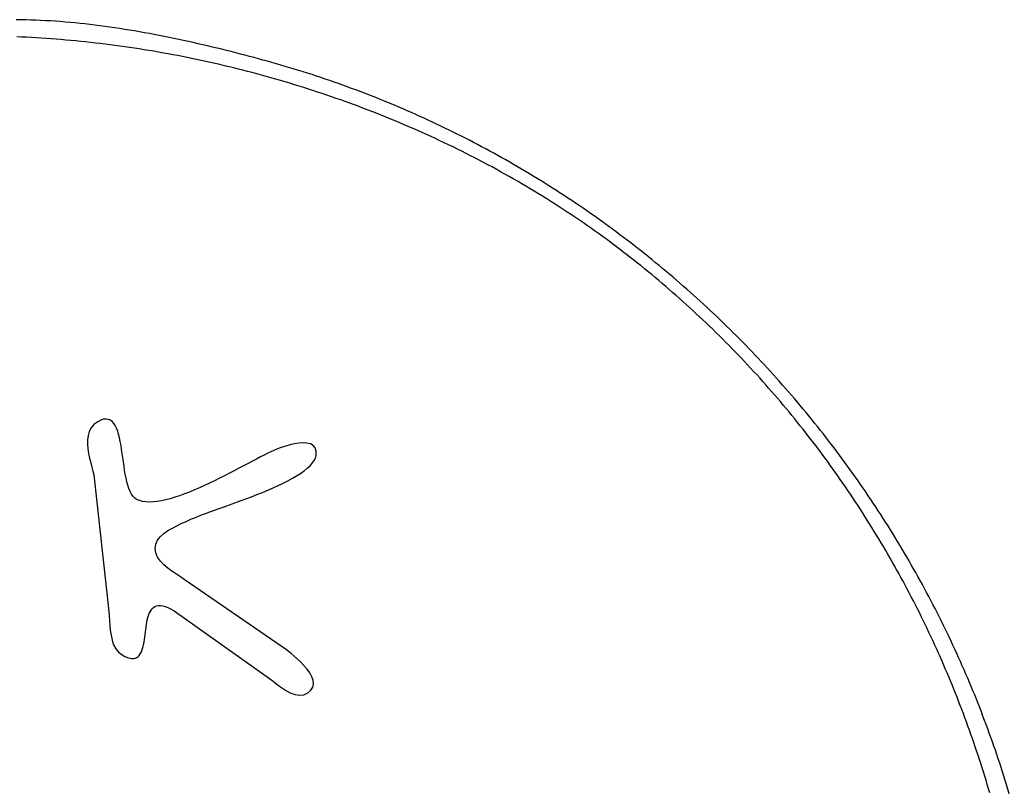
# Model space of a CAD drawing. Extents: x 8 to 445, y 7 to 445.
# Drawn here: x 233.3 to 436.2, y 286.9 to 445.3 of the extents above; entities that cross this region are included whole.
import ezdxf

# ---------------------------------------------------------------- set-up
doc = ezdxf.new("R2010")
doc.units = 0
doc.header["$MEASUREMENT"] = 0
doc.layers.add('STANDARD', color=18, linetype='CONTINUOUS')

msp = doc.modelspace()

# ---------------------------------------------------------------- linework, layer by layer
at = {"layer": 'STANDARD'}
for p, q in [((233.5691, 445.3055), (232.5751, 445.3147)), ((234.566, 445.2875), (233.5691, 445.3055)), ((235.5656, 445.2611), (234.566, 445.2875)), ((236.5677, 445.2262), (235.5656, 445.2611)), ((237.5722, 445.1832), (236.5677, 445.2262)), ((238.5788, 445.1322), (237.5722, 445.1832)), ((239.5875, 445.0733), (238.5788, 445.1322)), ((240.5979, 445.0066), (239.5875, 445.0733)), ((241.61, 444.9324), (240.5979, 445.0066)), ((242.6236, 444.8508), (241.61, 444.9324)), ((243.6384, 444.7619), (242.6236, 444.8508)), ((244.6542, 444.6659), (243.6384, 444.7619)), ((245.671, 444.563), (244.6542, 444.6659)), ((246.6885, 444.4533), (245.671, 444.563)), ((247.7066, 444.337), (246.6885, 444.4533)), ((248.725, 444.2142), (247.7066, 444.337)), ((249.7436, 444.0851), (248.725, 444.2142)), ((250.7622, 443.9498), (249.7436, 444.0851)), ((251.7806, 443.8085), (250.7622, 443.9498)), ((252.7986, 443.6614), (251.7806, 443.8085)), ((253.8161, 443.5086), (252.7986, 443.6614)), ((254.8328, 443.3503), (253.8161, 443.5086)), ((255.8487, 443.1866), (254.8328, 443.3503)), ((256.8634, 443.0176), (255.8487, 443.1866)), ((257.8769, 442.8437), (256.8634, 443.0176)), ((258.8889, 442.6648), (257.8769, 442.8437)), ((259.8993, 442.4812), (258.8889, 442.6648)), ((260.9079, 442.2929), (259.8993, 442.4812)), ((261.9144, 442.1003), (260.9079, 442.2929)), ((233.6986, 441.768), (232.6893, 441.8102)), ((234.7083, 441.7207), (233.6986, 441.768)), ((235.7183, 441.6685), (234.7083, 441.7207)), ((236.7284, 441.6114), (235.7183, 441.6685)), ((237.7386, 441.5493), (236.7284, 441.6114)), ((238.7487, 441.4824), (237.7386, 441.5493)), ((239.7588, 441.4107), (238.7487, 441.4824)), ((240.7687, 441.3341), (239.7588, 441.4107)), ((241.7783, 441.2528), (240.7687, 441.3341)), ((242.7875, 441.1667), (241.7783, 441.2528)), ((243.7963, 441.076), (242.7875, 441.1667)), ((244.8045, 440.9806), (243.7963, 441.076)), ((245.8121, 440.8805), (244.8045, 440.9806)), ((246.819, 440.7759), (245.8121, 440.8805)), ((247.8251, 440.6667), (246.819, 440.7759)), ((248.8303, 440.5529), (247.8251, 440.6667)), ((249.8345, 440.4347), (248.8303, 440.5529)), ((250.8376, 440.312), (249.8345, 440.4347)), ((251.8396, 440.1849), (250.8376, 440.312)), ((262.9188, 441.9034), (261.9144, 442.1003)), ((263.9208, 441.7023), (262.9188, 441.9034)), ((264.9203, 441.4973), (263.9208, 441.7023)), ((265.917, 441.2885), (264.9203, 441.4973)), ((266.9109, 441.076), (265.917, 441.2885)), ((267.9016, 440.8601), (266.9109, 441.076)), ((268.8891, 440.6408), (267.9016, 440.8601)), ((269.8731, 440.4183), (268.8891, 440.6408)), ((270.8535, 440.1929), (269.8731, 440.4183)), ((252.8404, 440.0534), (251.8396, 440.1849)), ((253.8398, 439.9176), (252.8404, 440.0534)), ((254.8378, 439.7774), (253.8398, 439.9176)), ((255.8343, 439.633), (254.8378, 439.7774)), ((256.8291, 439.4843), (255.8343, 439.633)), ((257.8223, 439.3314), (256.8291, 439.4843)), ((258.8138, 439.1743), (257.8223, 439.3314)), ((259.8034, 439.0131), (258.8138, 439.1743)), ((260.791, 438.8477), (259.8034, 439.0131)), ((261.7766, 438.6783), (260.791, 438.8477)), ((262.7601, 438.5048), (261.7766, 438.6783)), ((263.7414, 438.3274), (262.7601, 438.5048)), ((264.7203, 438.1459), (263.7414, 438.3274)), ((271.8301, 439.9645), (270.8535, 440.1929)), ((272.8027, 439.7335), (271.8301, 439.9645)), ((273.7711, 439.4998), (272.8027, 439.7335)), ((274.7351, 439.2638), (273.7711, 439.4998)), ((275.6946, 439.0256), (274.7351, 439.2638)), ((276.6494, 438.7853), (275.6946, 439.0256)), ((277.5993, 438.543), (276.6494, 438.7853)), ((278.5441, 438.299), (277.5993, 438.543)), ((279.4836, 438.0534), (278.5441, 438.299)), ((265.6969, 437.9605), (264.7203, 438.1459)), ((266.671, 437.7712), (265.6969, 437.9605)), ((267.6426, 437.5781), (266.671, 437.7712)), ((268.6115, 437.3811), (267.6426, 437.5781)), ((269.5777, 437.1803), (268.6115, 437.3811)), ((270.541, 436.9757), (269.5777, 437.1803)), ((271.5015, 436.7674), (270.541, 436.9757)), ((272.4589, 436.5555), (271.5015, 436.7674)), ((273.4133, 436.3398), (272.4589, 436.5555)), ((274.3644, 436.1205), (273.4133, 436.3398)), ((280.4177, 437.8063), (279.4836, 438.0534)), ((281.3461, 437.558), (280.4177, 437.8063)), ((282.2687, 437.3085), (281.3461, 437.558)), ((283.1854, 437.058), (282.2687, 437.3085)), ((284.0958, 436.8066), (283.1854, 437.058)), ((285, 436.5548), (284.0958, 436.8066)), ((285.9233, 436.294), (285, 436.5548)), ((286.8449, 436.0292), (285.9233, 436.294)), ((275.3124, 435.8977), (274.3644, 436.1205)), ((276.2569, 435.6712), (275.3124, 435.8977)), ((277.1981, 435.4413), (276.2569, 435.6712)), ((278.1357, 435.2079), (277.1981, 435.4413)), ((279.0697, 434.971), (278.1357, 435.2079)), ((280, 434.7307), (279.0697, 434.971)), ((280.9676, 434.4762), (280, 434.7307)), ((281.9342, 434.2178), (280.9676, 434.4762)), ((282.8996, 433.9553), (281.9342, 434.2178)), ((287.7647, 435.7604), (286.8449, 436.0292)), ((288.6827, 435.4877), (287.7647, 435.7604)), ((289.599, 435.211), (288.6827, 435.4877)), ((290.5135, 434.9304), (289.599, 435.211)), ((291.4261, 434.6459), (290.5135, 434.9304)), ((292.337, 434.3574), (291.4261, 434.6459)), ((293.2461, 434.065), (292.337, 434.3574)), ((283.8639, 433.6888), (282.8996, 433.9553)), ((284.8271, 433.4182), (283.8639, 433.6888)), ((285.789, 433.1435), (284.8271, 433.4182)), ((286.7498, 432.8648), (285.789, 433.1435)), ((287.7093, 432.582), (286.7498, 432.8648)), ((288.6675, 432.2952), (287.7093, 432.582)), ((289.6245, 432.0043), (288.6675, 432.2952)), ((294.1533, 433.7688), (293.2461, 434.065)), ((295.0587, 433.4686), (294.1533, 433.7688)), ((295.9623, 433.1646), (295.0587, 433.4686)), ((296.864, 432.8567), (295.9623, 433.1646)), ((297.7639, 432.545), (296.864, 432.8567)), ((298.6619, 432.2294), (297.7639, 432.545)), ((299.558, 431.91), (298.6619, 432.2294)), ((290.5803, 431.7094), (289.6245, 432.0043)), ((291.5347, 431.4103), (290.5803, 431.7094)), ((292.4877, 431.1072), (291.5347, 431.4103)), ((293.4394, 430.8), (292.4877, 431.1072)), ((294.3897, 430.4888), (293.4394, 430.8)), ((295.3387, 430.1734), (294.3897, 430.4888)), ((296.2862, 429.8539), (295.3387, 430.1734)), ((300.4522, 431.5867), (299.558, 431.91)), ((301.3446, 431.2597), (300.4522, 431.5867)), ((302.235, 430.9289), (301.3446, 431.2597)), ((303.1236, 430.5942), (302.235, 430.9289)), ((304.0102, 430.2558), (303.1236, 430.5942)), ((304.8949, 429.9137), (304.0102, 430.2558)), ((297.2322, 429.5304), (296.2862, 429.8539)), ((298.1768, 429.2028), (297.2322, 429.5304)), ((299.1199, 428.8711), (298.1768, 429.2028)), ((300.0616, 428.5352), (299.1199, 428.8711)), ((301.0016, 428.1953), (300.0616, 428.5352)), ((301.9402, 427.8513), (301.0016, 428.1953)), ((305.7777, 429.5678), (304.8949, 429.9137)), ((306.6585, 429.2181), (305.7777, 429.5678)), ((307.5374, 428.8647), (306.6585, 429.2181)), ((308.4143, 428.5076), (307.5374, 428.8647)), ((309.2892, 428.1468), (308.4143, 428.5076)), ((310.1622, 427.7823), (309.2892, 428.1468)), ((302.8771, 427.5031), (301.9402, 427.8513)), ((303.8125, 427.1509), (302.8771, 427.5031)), ((304.7462, 426.7945), (303.8125, 427.1509)), ((305.6783, 426.434), (304.7462, 426.7945)), ((306.6088, 426.0694), (305.6783, 426.434)), ((307.5375, 425.7006), (306.6088, 426.0694)), ((311.0332, 427.4141), (310.1622, 427.7823)), ((311.9021, 427.0422), (311.0332, 427.4141)), ((312.7691, 426.6667), (311.9021, 427.0422)), ((313.6341, 426.2875), (312.7691, 426.6667)), ((314.497, 425.9047), (313.6341, 426.2875)), ((308.4646, 425.3278), (307.5375, 425.7006)), ((309.3899, 424.9508), (308.4646, 425.3278)), ((310.3135, 424.5696), (309.3899, 424.9508)), ((311.2354, 424.1844), (310.3135, 424.5696)), ((312.1554, 423.795), (311.2354, 424.1844)), ((315.358, 425.5182), (314.497, 425.9047)), ((316.2168, 425.1281), (315.358, 425.5182)), ((317.0737, 424.7344), (316.2168, 425.1281)), ((317.9285, 424.3371), (317.0737, 424.7344)), ((318.7812, 423.9363), (317.9285, 424.3371)), ((313.0737, 423.4014), (312.1554, 423.795)), ((313.9901, 423.0037), (313.0737, 423.4014)), ((314.9046, 422.6019), (313.9901, 423.0037)), ((315.8173, 422.1959), (314.9046, 422.6019)), ((316.7281, 421.7857), (315.8173, 422.1959)), ((319.6318, 423.5318), (318.7812, 423.9363)), ((320.4804, 423.1238), (319.6318, 423.5318)), ((321.3269, 422.7122), (320.4804, 423.1238)), ((322.1712, 422.2971), (321.3269, 422.7122)), ((323.0135, 421.8785), (322.1712, 422.2971)), ((317.637, 421.3714), (316.7281, 421.7857)), ((318.5439, 420.9529), (317.637, 421.3714)), ((319.4489, 420.5303), (318.5439, 420.9529)), ((320.3519, 420.1035), (319.4489, 420.5303)), ((321.2528, 419.6725), (320.3519, 420.1035)), ((323.8537, 421.4563), (323.0135, 421.8785)), ((324.6917, 421.0306), (323.8537, 421.4563)), ((325.5276, 420.6015), (324.6917, 421.0306)), ((326.3613, 420.1688), (325.5276, 420.6015)), ((327.193, 419.7327), (326.3613, 420.1688)), ((322.1518, 419.2373), (321.2528, 419.6725)), ((323.0487, 418.798), (322.1518, 419.2373)), ((323.9436, 418.3545), (323.0487, 418.798)), ((324.8363, 417.9068), (323.9436, 418.3545)), ((325.727, 417.4549), (324.8363, 417.9068)), ((328.0224, 419.2931), (327.193, 419.7327)), ((328.8497, 418.85), (328.0224, 419.2931)), ((329.6748, 418.4035), (328.8497, 418.85)), ((330.4977, 417.9536), (329.6748, 418.4035)), ((331.3184, 417.5003), (330.4977, 417.9536)), ((326.6155, 416.9989), (325.727, 417.4549)), ((327.5018, 416.5386), (326.6155, 416.9989)), ((328.386, 416.0741), (327.5018, 416.5386)), ((329.268, 415.6055), (328.386, 416.0741)), ((332.137, 417.0435), (331.3184, 417.5003)), ((332.9533, 416.5833), (332.137, 417.0435)), ((333.7674, 416.1198), (332.9533, 416.5833)), ((334.5793, 415.6529), (333.7674, 416.1198)), ((330.1478, 415.1326), (329.268, 415.6055)), ((331.0253, 414.6556), (330.1478, 415.1326)), ((331.9006, 414.1743), (331.0253, 414.6556)), ((332.7735, 413.6888), (331.9006, 414.1743)), ((335.3889, 415.1826), (334.5793, 415.6529)), ((336.1963, 414.7089), (335.3889, 415.1826)), ((337.0014, 414.232), (336.1963, 414.7089)), ((337.8043, 413.7516), (337.0014, 414.232)), ((333.6442, 413.1991), (332.7735, 413.6888)), ((334.5126, 412.7052), (333.6442, 413.1991)), ((335.3786, 412.2071), (334.5126, 412.7052)), ((336.2422, 411.7047), (335.3786, 412.2071)), ((338.6049, 413.268), (337.8043, 413.7516)), ((339.4033, 412.7811), (338.6049, 413.268)), ((340.1993, 412.2908), (339.4033, 412.7811)), ((340.993, 411.7973), (340.1993, 412.2908)), ((337.1035, 411.1982), (336.2422, 411.7047)), ((337.9623, 410.6874), (337.1035, 411.1982)), ((338.8187, 410.1723), (337.9623, 410.6874)), ((339.6726, 409.6531), (338.8187, 410.1723)), ((341.7845, 411.3005), (340.993, 411.7973)), ((342.5736, 410.8004), (341.7845, 411.3005)), ((343.3604, 410.2971), (342.5736, 410.8004)), ((344.1449, 409.7905), (343.3604, 410.2971)), ((344.927, 409.2807), (344.1449, 409.7905)), ((340.5241, 409.1295), (339.6726, 409.6531)), ((341.3731, 408.6018), (340.5241, 409.1295)), ((342.2195, 408.0698), (341.3731, 408.6018)), ((343.0634, 407.5335), (342.2195, 408.0698)), ((345.7068, 408.7677), (344.927, 409.2807)), ((346.4842, 408.2514), (345.7068, 408.7677)), ((347.2593, 407.732), (346.4842, 408.2514)), ((343.9047, 406.9931), (343.0634, 407.5335)), ((344.7435, 406.4483), (343.9047, 406.9931)), ((345.5796, 405.8993), (344.7435, 406.4483)), ((346.4132, 405.346), (345.5796, 405.8993)), ((348.032, 407.2093), (347.2593, 407.732)), ((348.8023, 406.6835), (348.032, 407.2093)), ((349.5702, 406.1546), (348.8023, 406.6835)), ((350.3357, 405.6224), (349.5702, 406.1546)), ((347.244, 404.7885), (346.4132, 405.346)), ((348.0722, 404.2267), (347.244, 404.7885)), ((348.8977, 403.6606), (348.0722, 404.2267)), ((351.0988, 405.0872), (350.3357, 405.6224)), ((351.8595, 404.5488), (351.0988, 405.0872)), ((352.6178, 404.0072), (351.8595, 404.5488)), ((353.3736, 403.4626), (352.6178, 404.0072)), ((349.7205, 403.0903), (348.8977, 403.6606)), ((350.5406, 402.5157), (349.7205, 403.0903)), ((351.3579, 401.9368), (350.5406, 402.5157)), ((352.1724, 401.3536), (351.3579, 401.9368)), ((354.127, 402.9149), (353.3736, 403.4626)), ((354.878, 402.364), (354.127, 402.9149)), ((355.6264, 401.8101), (354.878, 402.364)), ((356.3725, 401.2532), (355.6264, 401.8101)), ((352.9841, 400.7662), (352.1724, 401.3536)), ((353.793, 400.1744), (352.9841, 400.7662)), ((354.5991, 399.5784), (353.793, 400.1744)), ((357.116, 400.6931), (356.3725, 401.2532)), ((357.857, 400.1301), (357.116, 400.6931)), ((358.5956, 399.564), (357.857, 400.1301)), ((355.4023, 398.9781), (354.5991, 399.5784)), ((356.2026, 398.3735), (355.4023, 398.9781)), ((357, 397.7646), (356.2026, 398.3735)), ((357.7475, 397.1879), (357, 397.7646)), ((359.3316, 398.9948), (358.5956, 399.564)), ((360.0652, 398.4227), (359.3316, 398.9948)), ((360.7962, 397.8476), (360.0652, 398.4227)), ((361.5247, 397.2694), (360.7962, 397.8476)), ((358.4919, 396.6084), (357.7475, 397.1879)), ((359.2331, 396.026), (358.4919, 396.6084)), ((359.9711, 395.4407), (359.2331, 396.026)), ((362.2506, 396.6883), (361.5247, 397.2694)), ((362.974, 396.1043), (362.2506, 396.6883)), ((363.6949, 395.5172), (362.974, 396.1043)), ((360.706, 394.8525), (359.9711, 395.4407)), ((361.4377, 394.2615), (360.706, 394.8525)), ((362.1662, 393.6676), (361.4377, 394.2615)), ((362.8915, 393.0708), (362.1662, 393.6676)), ((364.4132, 394.9273), (363.6949, 395.5172)), ((365.1289, 394.3344), (364.4132, 394.9273)), ((365.842, 393.7385), (365.1289, 394.3344)), ((366.5526, 393.1398), (365.842, 393.7385)), ((363.6136, 392.4713), (362.8915, 393.0708)), ((364.3326, 391.8689), (363.6136, 392.4713)), ((365.0483, 391.2637), (364.3326, 391.8689)), ((367.2605, 392.5382), (366.5526, 393.1398)), ((367.9659, 391.9336), (367.2605, 392.5382)), ((368.6686, 391.3262), (367.9659, 391.9336)), ((365.7609, 390.6558), (365.0483, 391.2637)), ((366.4703, 390.0451), (365.7609, 390.6558)), ((367.1765, 389.4316), (366.4703, 390.0451)), ((369.3687, 390.7159), (368.6686, 391.3262)), ((370.0662, 390.1028), (369.3687, 390.7159)), ((370.761, 389.4868), (370.0662, 390.1028)), ((367.8794, 388.8154), (367.1765, 389.4316)), ((368.5792, 388.1964), (367.8794, 388.8154)), ((369.2758, 387.5748), (368.5792, 388.1964)), ((369.9692, 386.9504), (369.2758, 387.5748)), ((371.4532, 388.868), (370.761, 389.4868)), ((372.1427, 388.2464), (371.4532, 388.868)), ((372.8296, 387.6219), (372.1427, 388.2464)), ((373.5138, 386.9947), (372.8296, 387.6219)), ((370.6593, 386.3233), (369.9692, 386.9504)), ((371.3463, 385.6936), (370.6593, 386.3233)), ((372.03, 385.0612), (371.3463, 385.6936)), ((374.1952, 386.3646), (373.5138, 386.9947)), ((374.8741, 385.7318), (374.1952, 386.3646)), ((375.5502, 385.0962), (374.8741, 385.7318)), ((372.7106, 384.4261), (372.03, 385.0612)), ((373.3879, 383.7884), (372.7106, 384.4261)), ((374.062, 383.1481), (373.3879, 383.7884)), ((376.2235, 384.4579), (375.5502, 385.0962)), ((376.8942, 383.8168), (376.2235, 384.4579)), ((377.5622, 383.173), (376.8942, 383.8168)), ((374.7328, 382.5051), (374.062, 383.1481)), ((375.4005, 381.8596), (374.7328, 382.5051)), ((376.0649, 381.2114), (375.4005, 381.8596)), ((378.2274, 382.5264), (377.5622, 383.173)), ((378.8899, 381.8772), (378.2274, 382.5264)), ((379.5496, 381.2252), (378.8899, 381.8772)), ((376.7261, 380.5607), (376.0649, 381.2114)), ((377.384, 379.9075), (376.7261, 380.5607)), ((378.0388, 379.2517), (377.384, 379.9075)), ((380.2065, 380.5706), (379.5496, 381.2252)), ((380.8607, 379.9132), (380.2065, 380.5706)), ((381.5121, 379.2532), (380.8607, 379.9132)), ((378.6902, 378.5933), (378.0388, 379.2517)), ((379.3385, 377.9324), (378.6902, 378.5933)), ((379.9835, 377.2691), (379.3385, 377.9324)), ((382.1607, 378.5906), (381.5121, 379.2532)), ((382.8065, 377.9253), (382.1607, 378.5906)), ((383.4496, 377.2573), (382.8065, 377.9253)), ((380.6253, 376.6032), (379.9835, 377.2691)), ((381.2638, 375.9348), (380.6253, 376.6032)), ((381.8991, 375.264), (381.2638, 375.9348)), ((384.0898, 376.5868), (383.4496, 377.2573)), ((384.7272, 375.9136), (384.0898, 376.5868)), ((385.3617, 375.2378), (384.7272, 375.9136)), ((382.5311, 374.5907), (381.8991, 375.264)), ((383.1599, 373.915), (382.5311, 374.5907)), ((383.7854, 373.2368), (383.1599, 373.915)), ((385.9934, 374.5595), (385.3617, 375.2378)), ((386.6223, 373.8785), (385.9934, 374.5595)), ((387.2483, 373.195), (386.6223, 373.8785)), ((384.4077, 372.5562), (383.7854, 373.2368)), ((385.0267, 371.8733), (384.4077, 372.5562)), ((385.6424, 371.1879), (385.0267, 371.8733)), ((387.8714, 372.5089), (387.2483, 373.195)), ((388.4917, 371.8203), (387.8714, 372.5089)), ((389.1091, 371.1291), (388.4917, 371.8203)), ((386.2549, 370.5002), (385.6424, 371.1879)), ((386.8641, 369.81), (386.2549, 370.5002)), ((387.4701, 369.1176), (386.8641, 369.81)), ((389.7236, 370.4355), (389.1091, 371.1291)), ((390.3352, 369.7393), (389.7236, 370.4355)), ((390.9439, 369.0406), (390.3352, 369.7393)), ((388.0727, 368.4228), (387.4701, 369.1176)), ((388.6721, 367.7257), (388.0727, 368.4228)), ((389.2683, 367.0262), (388.6721, 367.7257)), ((391.5496, 368.3394), (390.9439, 369.0406)), ((392.1525, 367.6357), (391.5496, 368.3394)), ((392.7524, 366.9296), (392.1525, 367.6357)), ((389.8611, 366.3245), (389.2683, 367.0262)), ((390.4507, 365.6205), (389.8611, 366.3245)), ((391.037, 364.9142), (390.4507, 365.6205)), ((393.3494, 366.221), (392.7524, 366.9296)), ((393.9434, 365.5099), (393.3494, 366.221)), ((394.5345, 364.7965), (393.9434, 365.5099)), ((249.9369, 363.2275), (249.3024, 362.9135)), ((250.5115, 363.4072), (249.9369, 363.2275)), ((251.0299, 363.4607), (250.5115, 363.4072)), ((251.4958, 363.3961), (251.0299, 363.4607)), ((251.9128, 363.2216), (251.4958, 363.3961)), ((252.2847, 362.9454), (251.9128, 363.2216)), ((391.62, 364.2056), (391.037, 364.9142)), ((392.1997, 363.4948), (391.62, 364.2056)), ((392.7762, 362.7818), (392.1997, 363.4948)), ((395.1226, 364.0806), (394.5345, 364.7965)), ((395.7077, 363.3622), (395.1226, 364.0806)), ((396.2898, 362.6415), (395.7077, 363.3622)), ((247.9606, 361.6869), (247.5622, 360.9334)), ((248.5335, 362.3522), (247.9606, 361.6869)), ((249.3024, 362.9135), (248.5335, 362.3522)), ((252.6151, 362.5755), (252.2847, 362.9454)), ((252.9078, 362.1202), (252.6151, 362.5755)), ((253.1664, 361.5876), (252.9078, 362.1202)), ((253.3947, 360.9859), (253.1664, 361.5876)), ((393.3493, 362.0665), (392.7762, 362.7818)), ((393.9191, 361.349), (393.3493, 362.0665)), ((394.4857, 360.6294), (393.9191, 361.349)), ((396.8689, 361.9184), (396.2898, 362.6415)), ((397.4451, 361.1929), (396.8689, 361.9184)), ((398.0182, 360.4651), (397.4451, 361.1929)), ((247.2037, 359.2244), (247.201, 358.3004)), ((247.317, 360.1073), (247.2037, 359.2244)), ((247.5622, 360.9334), (247.317, 360.1073)), ((253.5963, 360.3232), (253.3947, 360.9859)), ((253.7749, 359.6076), (253.5963, 360.3232)), ((253.9343, 358.8474), (253.7749, 359.6076)), ((395.0489, 359.9075), (394.4857, 360.6294)), ((395.6089, 359.1835), (395.0489, 359.9075)), ((396.1656, 358.4574), (395.6089, 359.1835)), ((398.5883, 359.7348), (398.0182, 360.4651)), ((399.1554, 359.0023), (398.5883, 359.7348)), ((247.201, 358.3004), (247.2876, 357.3509)), ((247.2876, 357.3509), (247.442, 356.3917)), ((254.0781, 358.0507), (253.9343, 358.8474)), ((254.2101, 357.2256), (254.0781, 358.0507)), ((254.3338, 356.3804), (254.2101, 357.2256)), ((286, 357.2654), (285.4411, 357.0303)), ((286.4899, 357.4527), (286, 357.2654)), ((287.1331, 357.6779), (286.4899, 357.4527)), ((287.8937, 357.9178), (287.1331, 357.6779)), ((288.7358, 358.149), (287.8937, 357.9178)), ((289.6238, 358.3481), (288.7358, 358.149)), ((290.5217, 358.4918), (289.6238, 358.3481)), ((291.3938, 358.5567), (290.5217, 358.4918)), ((292.2043, 358.5195), (291.3938, 358.5567)), ((292.9173, 358.3568), (292.2043, 358.5195)), ((293.497, 358.0453), (292.9173, 358.3568)), ((293.9077, 357.5616), (293.497, 358.0453)), ((294.1135, 356.8825), (293.9077, 357.5616)), ((396.7189, 357.7291), (396.1656, 358.4574)), ((397.2689, 356.9986), (396.7189, 357.7291)), ((399.7194, 358.2674), (399.1554, 359.0023)), ((400.2804, 357.5301), (399.7194, 358.2674)), ((400.8383, 356.7906), (400.2804, 357.5301)), ((247.442, 356.3917), (247.643, 355.4386)), ((247.643, 355.4386), (247.8692, 354.5071)), ((254.4531, 355.523), (254.3338, 356.3804)), ((254.5716, 354.6618), (254.4531, 355.523)), ((281.8586, 355.264), (281.0101, 354.8195)), ((282.668, 355.6832), (281.8586, 355.264)), ((283.4346, 356.0733), (282.668, 355.6832)), ((284.1548, 356.4304), (283.4346, 356.0733)), ((284.8248, 356.7507), (284.1548, 356.4304)), ((285.4411, 357.0303), (284.8248, 356.7507)), ((293.6706, 354.9283), (293.9319, 355.456)), ((293.9319, 355.456), (294.0787, 355.9845)), ((294.0787, 355.9845), (294.1135, 356.8825)), ((397.8157, 356.2661), (397.2689, 356.9986)), ((398.3591, 355.5314), (397.8157, 356.2661)), ((398.8992, 354.7947), (398.3591, 355.5314)), ((401.3932, 356.0488), (400.8383, 356.7906)), ((401.945, 355.3046), (401.3932, 356.0488)), ((402.4937, 354.5582), (401.945, 355.3046)), ((247.8692, 354.5071), (248.0994, 353.613)), ((248.0994, 353.613), (248.3121, 352.7721)), ((254.693, 353.8049), (254.5716, 354.6618)), ((254.8211, 352.9604), (254.693, 353.8049)), ((278.267, 353.3727), (277.299, 352.8655)), ((279.2107, 353.87), (278.267, 353.3727)), ((280.1263, 354.3535), (279.2107, 353.87)), ((281.0101, 354.8195), (280.1263, 354.3535)), ((291.6206, 352.8378), (292.2697, 353.3562)), ((292.2697, 353.3562), (292.8324, 353.8778)), ((292.8324, 353.8778), (293.3018, 354.4021)), ((293.3018, 354.4021), (293.6706, 354.9283)), ((399.436, 354.0559), (398.8992, 354.7947)), ((399.9694, 353.315), (399.436, 354.0559)), ((400.4996, 352.5721), (399.9694, 353.315)), ((403.0393, 353.8095), (402.4937, 354.5582)), ((403.5819, 353.0586), (403.0393, 353.8095)), ((404.1213, 352.3054), (403.5819, 353.0586)), ((248.3121, 352.7721), (248.4861, 352)), ((248.4861, 352), (251.5756, 324)), ((254.9594, 352.1365), (254.8211, 352.9604)), ((255.1118, 351.3413), (254.9594, 352.1365)), ((255.2818, 350.583), (255.1118, 351.3413)), ((274.2855, 351.3231), (273.2568, 350.8148)), ((275.3046, 351.8368), (274.2855, 351.3231)), ((276.3103, 352.3523), (275.3046, 351.8368)), ((277.299, 352.8655), (276.3103, 352.3523)), ((288.302, 350.8092), (289.2258, 351.3084)), ((289.2258, 351.3084), (290.0916, 351.8133)), ((290.0916, 351.8133), (290.8922, 352.3233)), ((290.8922, 352.3233), (291.6206, 352.8378)), ((401.0264, 351.8271), (400.4996, 352.5721)), ((401.5499, 351.0801), (401.0264, 351.8271)), ((402.0701, 350.3311), (401.5499, 351.0801)), ((404.6576, 351.5499), (404.1213, 352.3054)), ((405.1908, 350.7923), (404.6576, 351.5499)), ((255.4733, 349.8697), (255.2818, 350.583)), ((255.6899, 349.2097), (255.4733, 349.8697)), ((255.9352, 348.611), (255.6899, 349.2097)), ((270.1494, 349.3614), (269.1188, 348.9136)), ((271.185, 349.8301), (270.1494, 349.3614)), ((272.2221, 350.3158), (271.185, 349.8301)), ((273.2568, 350.8148), (272.2221, 350.3158)), ((284.1672, 348.882), (285.2527, 349.3521)), ((285.2527, 349.3521), (286.3083, 349.8305)), ((286.3083, 349.8305), (287.3271, 350.3163)), ((287.3271, 350.3163), (288.302, 350.8092)), ((402.5869, 349.5801), (402.0701, 350.3311)), ((403.1004, 348.8271), (402.5869, 349.5801)), ((405.7209, 350.0324), (405.1908, 350.7923)), ((406.2478, 349.2703), (405.7209, 350.0324)), ((406.7716, 348.5061), (406.2478, 349.2703)), ((256.213, 348.0818), (255.9352, 348.611)), ((256.5271, 347.6303), (256.213, 348.0818)), ((256.881, 347.2646), (256.5271, 347.6303)), ((257.2785, 346.993), (256.881, 347.2646)), ((257.8524, 346.7442), (257.2785, 346.993)), ((264.1699, 347.1226), (263.2468, 346.881)), ((265.1202, 347.4082), (264.1699, 347.1226)), ((266.0939, 347.734), (265.1202, 347.4082)), ((267.0873, 348.096), (266.0939, 347.734)), ((268.0968, 348.4905), (267.0873, 348.096)), ((269.1188, 348.9136), (268.0968, 348.4905)), ((278.5399, 346.6757), (279.6684, 347.0957)), ((279.6684, 347.0957), (280.8025, 347.5269)), ((280.8025, 347.5269), (281.935, 347.9688)), ((281.935, 347.9688), (283.0589, 348.4207)), ((283.0589, 348.4207), (284.1672, 348.882)), ((403.6106, 348.0722), (403.1004, 348.8271)), ((404.1174, 347.3153), (403.6106, 348.0722)), ((404.6209, 346.5564), (404.1174, 347.3153)), ((407.2922, 347.7396), (406.7716, 348.5061)), ((407.8096, 346.971), (407.2922, 347.7396)), ((408.3239, 346.2002), (407.8096, 346.971)), ((258.4829, 346.5702), (257.8524, 346.7442)), ((259.1662, 346.4672), (258.4829, 346.5702)), ((259.8987, 346.4312), (259.1662, 346.4672)), ((260.6767, 346.4584), (259.8987, 346.4312)), ((261.4965, 346.545), (260.6767, 346.4584)), ((262.3544, 346.6871), (261.4965, 346.545)), ((263.2468, 346.881), (262.3544, 346.6871)), ((273.2272, 344.7668), (274.2221, 345.1211)), ((274.2221, 345.1211), (275.258, 345.4898)), ((275.258, 345.4898), (276.3276, 345.8722)), ((276.3276, 345.8722), (277.4239, 346.2677)), ((277.4239, 346.2677), (278.5399, 346.6757)), ((405.121, 345.7956), (404.6209, 346.5564)), ((405.6178, 345.0329), (405.121, 345.7956)), ((406.1113, 344.2683), (405.6178, 345.0329)), ((408.835, 345.4273), (408.3239, 346.2002)), ((409.3428, 344.6522), (408.835, 345.4273)), ((268, 342.7407), (268.5111, 342.9771)), ((268.5111, 342.9771), (269.1125, 343.2323)), ((269.1125, 343.2323), (269.7972, 343.5056)), ((269.7972, 343.5056), (270.5581, 343.7962)), ((270.5581, 343.7962), (271.3881, 344.1038)), ((271.3881, 344.1038), (272.2801, 344.4275)), ((272.2801, 344.4275), (273.2272, 344.7668)), ((406.6014, 343.5018), (406.1113, 344.2683)), ((407.0882, 342.7334), (406.6014, 343.5018)), ((409.8475, 343.875), (409.3428, 344.6522)), ((410.349, 343.0957), (409.8475, 343.875)), ((410.8473, 342.3143), (410.349, 343.0957)), ((263.7014, 340.5731), (264.6036, 341.1064)), ((264.6036, 341.1064), (265.5282, 341.5854)), ((265.5282, 341.5854), (266.4316, 342.0145)), ((266.4316, 342.0145), (267.2701, 342.3981)), ((267.2701, 342.3981), (268, 342.7407)), ((407.5716, 341.9631), (407.0882, 342.7334)), ((408.0516, 341.191), (407.5716, 341.9631)), ((408.5283, 340.4171), (408.0516, 341.191)), ((411.3423, 341.5308), (410.8473, 342.3143)), ((411.8341, 340.7452), (411.3423, 341.5308)), ((261.5662, 338.6024), (262.139, 339.3255)), ((262.139, 339.3255), (262.8653, 339.981)), ((262.8653, 339.981), (263.7014, 340.5731)), ((409.0016, 339.6413), (408.5283, 340.4171)), ((409.4716, 338.8637), (409.0016, 339.6413)), ((409.9382, 338.0843), (409.4716, 338.8637)), ((412.3227, 339.9576), (411.8341, 340.7452)), ((412.808, 339.1679), (412.3227, 339.9576)), ((413.29, 338.3761), (412.808, 339.1679)), ((261.0555, 336.9351), (261.1904, 337.807)), ((261.1939, 336.0114), (261.0555, 336.9351)), ((261.1904, 337.807), (261.5662, 338.6024)), ((410.4014, 337.3032), (409.9382, 338.0843)), ((410.8613, 336.5202), (410.4014, 337.3032)), ((413.7688, 337.5823), (413.29, 338.3761)), ((414.2443, 336.7865), (413.7688, 337.5823)), ((414.7165, 335.9886), (414.2443, 336.7865)), ((261.5768, 335.1445), (261.1939, 336.0114)), ((262.1552, 334.3336), (261.5768, 335.1445)), ((411.3178, 335.7355), (410.8613, 336.5202)), ((411.7709, 334.949), (411.3178, 335.7355)), ((412.2207, 334.1608), (411.7709, 334.949)), ((415.1854, 335.1888), (414.7165, 335.9886)), ((415.651, 334.3869), (415.1854, 335.1888)), ((262.8804, 333.5776), (262.1552, 334.3336)), ((263.7035, 332.8756), (262.8804, 333.5776)), ((264.5759, 332.2268), (263.7035, 332.8756)), ((412.667, 333.3709), (412.2207, 334.1608)), ((413.11, 332.5793), (412.667, 333.3709)), ((416.1133, 333.5831), (415.651, 334.3869)), ((416.5723, 332.7773), (416.1133, 333.5831)), ((417.0279, 331.9696), (416.5723, 332.7773)), ((265.4486, 331.6303), (264.5759, 332.2268)), ((266.2729, 331.085), (265.4486, 331.6303)), ((267, 330.5903), (266.2729, 331.085)), ((413.5496, 331.7859), (413.11, 332.5793)), ((413.9858, 330.9909), (413.5496, 331.7859)), ((414.4186, 330.1942), (413.9858, 330.9909)), ((417.4802, 331.1598), (417.0279, 331.9696)), ((417.9292, 330.3482), (417.4802, 331.1598)), ((287.9953, 316.135), (267, 330.5903)), ((414.848, 329.3959), (414.4186, 330.1942)), ((415.2741, 328.5959), (414.848, 329.3959)), ((418.3748, 329.5346), (417.9292, 330.3482)), ((418.817, 328.7192), (418.3748, 329.5346)), ((419.2559, 327.9018), (418.817, 328.7192)), ((415.6967, 327.7943), (415.2741, 328.5959)), ((416.116, 326.9911), (415.6967, 327.7943)), ((416.5318, 326.1862), (416.116, 326.9911)), ((419.6914, 327.0825), (419.2559, 327.9018)), ((420.1234, 326.2613), (419.6914, 327.0825)), ((260.4787, 324.572), (260.7416, 324.81)), ((260.7416, 324.81), (261.0392, 324.9965)), ((261.0392, 324.9965), (261.3743, 325.1272)), ((261.3743, 325.1272), (261.7497, 325.1978)), ((261.7497, 325.1978), (262.1682, 325.204)), ((262.1682, 325.204), (262.6325, 325.1415)), ((262.6325, 325.1415), (263.1456, 325.006)), ((263.1456, 325.006), (263.7101, 324.7933)), ((263.7101, 324.7933), (264.3288, 324.4989)), ((416.9443, 325.3798), (416.5318, 326.1862)), ((417.3533, 324.5718), (416.9443, 325.3798)), ((420.5521, 325.4383), (420.1234, 326.2613)), ((420.9774, 324.6134), (420.5521, 325.4383)), ((421.3993, 323.7866), (420.9774, 324.6134)), ((251.5756, 324), (251.6648, 323.1297)), ((251.6648, 323.1297), (251.7303, 322.1769)), ((259.4738, 322.303), (259.5871, 322.7598)), ((259.5871, 322.7598), (259.7183, 323.1909)), ((259.7183, 323.1909), (259.8703, 323.5919)), ((259.8703, 323.5919), (260.0458, 323.9587)), ((260.0458, 323.9587), (260.2477, 324.2868)), ((260.2477, 324.2868), (260.4787, 324.572)), ((264.3288, 324.4989), (265.0046, 324.1188)), ((265.0046, 324.1188), (285, 309.9359)), ((417.7589, 323.7622), (417.3533, 324.5718)), ((418.1611, 322.9511), (417.7589, 323.7622)), ((418.56, 322.1384), (418.1611, 322.9511)), ((421.8177, 322.958), (421.3993, 323.7866)), ((422.2327, 322.1276), (421.8177, 322.958)), ((251.7303, 322.1769), (251.7962, 321.1708)), ((251.7962, 321.1708), (251.887, 320.1405)), ((259.1444, 320.3044), (259.2138, 320.8211)), ((259.2138, 320.8211), (259.2899, 321.3294)), ((259.2899, 321.3294), (259.3757, 321.8247)), ((259.3757, 321.8247), (259.4738, 322.303)), ((418.9553, 321.3242), (418.56, 322.1384)), ((419.3473, 320.5085), (418.9553, 321.3242)), ((422.6443, 321.2954), (422.2327, 322.1276)), ((423.0524, 320.4614), (422.6443, 321.2954)), ((251.887, 320.1405), (252.0268, 319.1153)), ((252.0268, 319.1153), (252.24, 318.1243)), ((258.8791, 318.2377), (258.9492, 318.7457)), ((258.9492, 318.7457), (259.0149, 319.2624)), ((259.0149, 319.2624), (259.0791, 319.7833)), ((259.0791, 319.7833), (259.1444, 320.3044)), ((419.7359, 319.6913), (419.3473, 320.5085)), ((420.121, 318.8727), (419.7359, 319.6913)), ((420.5027, 318.0525), (420.121, 318.8727)), ((423.4571, 319.6255), (423.0524, 320.4614)), ((423.8582, 318.7879), (423.4571, 319.6255)), ((424.256, 317.9485), (423.8582, 318.7879)), ((252.24, 318.1243), (252.5509, 317.1967)), ((252.5509, 317.1967), (252.9839, 316.3617)), ((258.4991, 316.3781), (258.6146, 316.8086)), ((258.6146, 316.8086), (258.7146, 317.2649)), ((258.7146, 317.2649), (258.8018, 317.7427)), ((258.8018, 317.7427), (258.8791, 318.2377)), ((420.881, 317.2309), (420.5027, 318.0525)), ((421.2559, 316.4078), (420.881, 317.2309)), ((424.6502, 317.1074), (424.256, 317.9485)), ((425.0409, 316.2645), (424.6502, 317.1074)), ((252.9839, 316.3617), (253.5632, 315.6485)), ((253.5632, 315.6485), (254.3132, 315.0864)), ((254.3132, 315.0864), (254.8847, 314.7902)), ((254.8847, 314.7902), (255.4044, 314.5757)), ((255.4044, 314.5757), (255.8751, 314.4386)), ((255.8751, 314.4386), (256.2996, 314.3746)), ((256.6806, 314.3794), (257.0209, 314.4486)), ((257.0209, 314.4486), (257.3234, 314.5781)), ((257.3234, 314.5781), (257.5907, 314.7634)), ((257.5907, 314.7634), (257.8258, 315.0003)), ((257.8258, 315.0003), (258.0314, 315.2846)), ((258.0314, 315.2846), (258.2103, 315.6118)), ((258.2103, 315.6118), (258.3653, 315.9777)), ((258.3653, 315.9777), (258.4991, 316.3781)), ((288.4355, 315.7981), (287.9953, 316.135)), ((288.9849, 315.3602), (288.4355, 315.7981)), ((289.6111, 314.8352), (288.9849, 315.3602)), ((290.2822, 314.2371), (289.6111, 314.8352)), ((421.6273, 315.5833), (421.2559, 316.4078)), ((421.9953, 314.7574), (421.6273, 315.5833)), ((422.3599, 313.93), (421.9953, 314.7574)), ((425.4281, 315.4199), (425.0409, 316.2645)), ((425.8119, 314.5735), (425.4281, 315.4199)), ((426.1921, 313.7254), (425.8119, 314.5735)), ((256.2996, 314.3746), (256.6806, 314.3794)), ((290.9658, 313.5796), (290.2822, 314.2371)), ((291.6298, 312.8767), (290.9658, 313.5796)), ((292.2421, 312.1424), (291.6298, 312.8767)), ((422.721, 313.1013), (422.3599, 313.93)), ((423.0787, 312.2712), (422.721, 313.1013)), ((426.5687, 312.8756), (426.1921, 313.7254)), ((426.9419, 312.0242), (426.5687, 312.8756)), ((292.7704, 311.3904), (292.2421, 312.1424)), ((293.1827, 310.6348), (292.7704, 311.3904)), ((293.4468, 309.8894), (293.1827, 310.6348)), ((423.433, 311.4397), (423.0787, 312.2712)), ((423.7838, 310.6069), (423.433, 311.4397)), ((424.1311, 309.7727), (423.7838, 310.6069)), ((427.3114, 311.171), (426.9419, 312.0242)), ((427.6775, 310.3162), (427.3114, 311.171)), ((285, 309.9359), (285.6404, 309.4286)), ((285.6404, 309.4286), (286.3655, 308.8593)), ((286.3655, 308.8593), (287.1583, 308.2772)), ((293.0278, 307.8533), (293.4015, 308.4847)), ((293.4015, 308.4847), (293.5304, 309.168)), ((293.5304, 309.168), (293.4468, 309.8894)), ((424.475, 308.9372), (424.1311, 309.7727)), ((424.8155, 308.1004), (424.475, 308.9372)), ((428.0399, 309.4597), (427.6775, 310.3162)), ((428.3988, 308.6015), (428.0399, 309.4597)), ((428.7542, 307.7417), (428.3988, 308.6015)), ((287.1583, 308.2772), (288.0015, 307.7318)), ((288.0015, 307.7318), (288.8782, 307.2727)), ((288.8782, 307.2727), (289.7712, 306.9493)), ((289.7712, 306.9493), (290.6634, 306.811)), ((290.6634, 306.811), (291.5378, 306.9073)), ((291.5378, 306.9073), (292.3773, 307.2878)), ((292.3773, 307.2878), (293.0278, 307.8533)), ((425.1525, 307.2622), (424.8155, 308.1004)), ((425.486, 306.4228), (425.1525, 307.2622)), ((425.8161, 305.5821), (425.486, 306.4228)), ((429.1059, 306.8803), (428.7542, 307.7417)), ((429.454, 306.0173), (429.1059, 306.8803)), ((426.1428, 304.7402), (425.8161, 305.5821)), ((426.4659, 303.897), (426.1428, 304.7402)), ((429.7985, 305.1527), (429.454, 306.0173)), ((430.1394, 304.2864), (429.7985, 305.1527)), ((426.7856, 303.0525), (426.4659, 303.897)), ((427.1019, 302.2069), (426.7856, 303.0525)), ((430.4767, 303.4186), (430.1394, 304.2864)), ((430.8104, 302.5492), (430.4767, 303.4186)), ((431.1404, 301.6783), (430.8104, 302.5492)), ((427.4146, 301.36), (427.1019, 302.2069)), ((427.7239, 300.5119), (427.4146, 301.36)), ((428.0297, 299.6626), (427.7239, 300.5119)), ((431.4668, 300.8058), (431.1404, 301.6783)), ((431.7895, 299.9317), (431.4668, 300.8058)), ((428.3321, 298.8122), (428.0297, 299.6626)), ((428.6309, 297.9606), (428.3321, 298.8122)), ((432.1085, 299.0562), (431.7895, 299.9317)), ((432.4239, 298.1791), (432.1085, 299.0562)), ((428.9263, 297.1078), (428.6309, 297.9606)), ((429.2182, 296.254), (428.9263, 297.1078)), ((429.5066, 295.399), (429.2182, 296.254)), ((432.7356, 297.3005), (432.4239, 298.1791)), ((433.0436, 296.4204), (432.7356, 297.3005)), ((433.3479, 295.5388), (433.0436, 296.4204)), ((429.7916, 294.5429), (429.5066, 295.399)), ((430.073, 293.6857), (429.7916, 294.5429)), ((433.6484, 294.6558), (433.3479, 295.5388)), ((433.9453, 293.7713), (433.6484, 294.6558)), ((430.3509, 292.8274), (430.073, 293.6857)), ((430.6254, 291.968), (430.3509, 292.8274)), ((434.2384, 292.8853), (433.9453, 293.7713)), ((434.5278, 291.9979), (434.2384, 292.8853)), ((430.8963, 291.1076), (430.6254, 291.968)), ((431.1638, 290.2462), (430.8963, 291.1076)), ((431.4277, 289.3837), (431.1638, 290.2462)), ((434.8135, 291.1091), (434.5278, 291.9979)), ((435.0954, 290.2188), (434.8135, 291.1091)), ((435.3735, 289.3272), (435.0954, 290.2188)), ((431.6882, 288.5203), (431.4277, 289.3837)), ((431.9451, 287.6558), (431.6882, 288.5203)), ((435.6479, 288.4341), (435.3735, 289.3272)), ((435.9185, 287.5397), (435.6479, 288.4341)), ((432.1986, 286.7903), (431.9451, 287.6558)), ((436.1853, 286.6439), (435.9185, 287.5397))]:
    msp.add_line(p, q, dxfattribs=at)

doc.saveas('drawing.dxf')
